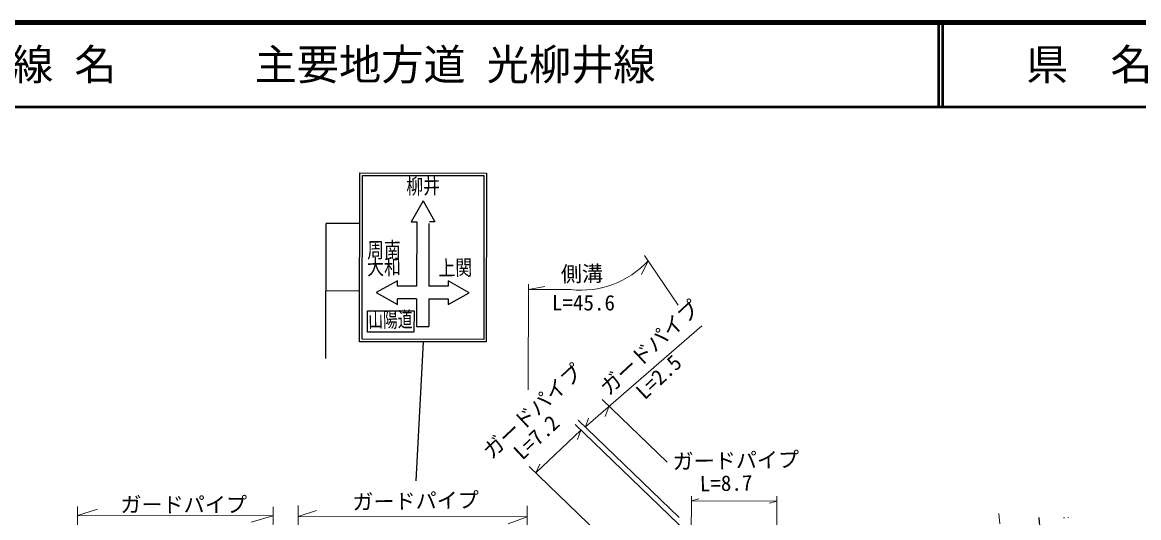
# Model space of a CAD drawing. Units: millimetres, scale not verified. Extents: x 40000 to 680000, y 20000 to 380000.
# Drawn here: x 189210 to 321477, y 321331 to 380000 of the extents above; entities that cross this region are included whole.
import ezdxf
from ezdxf.enums import TextEntityAlignment as Align

# ---------------------------------------------------------------- set-up
doc = ezdxf.new("R2010")
doc.units = ezdxf.units.MM
doc.header["$LTSCALE"] = 1000
doc.linetypes.add('CHAIN', pattern=[18.5, 12, -1.5, 3.5, -1.5])
for name, color, linetype, lineweight in [('M-BGD', 7, 'Continuous', 25), ('M-BMK', 2, 'CHAIN', 13), ('M-STR-HTXT', 7, 'Continuous', 13), ('M-STR-STRC', 7, 'Continuous', 25), ('M-TTL', 2, 'Continuous', 140), ('M-TTL-LINE', 7, 'Continuous', 50)]:
    doc.layers.add(name, color=color, linetype=linetype, lineweight=lineweight)
doc.layers.add('M-TTL-TXT', color=7, linetype='Continuous')
doc.styles.add('ＭＳ ゴシック', font='')
doc.styles.get('ＭＳ ゴシック').set_extended_font_data('MS Gothic')

msp = doc.modelspace()

# ---------------------------------------------------------------- linework, layer by layer
at = {"layer": 'M-BGD'}
for p, q in [((310590, 310108), (309706, 321334)), ((312664, 321290), (312660, 321339)), ((313162, 321327), (313161, 321340))]:
    msp.add_line(p, q, dxfattribs=at)
at = {"layer": 'M-BMK'}
msp.add_line((305020, 320598), (304917, 321813), dxfattribs=at)
at = {"layer": 'M-STR-HTXT'}
for p, q in [((266906, 346487), (262935, 352390)), ((263362, 351759), (262576, 350144)), ((249144, 336473), (249167, 348993)), ((249166, 348356), (251111, 348696)), ((249166, 348356), (254179, 348346)), ((255920, 332070), (269715, 344038)), ((265594, 327912), (257894, 335318)), ((258717, 334446), (258286, 333316)), ((283333, 304820), (254701, 332359)), ((267052, 321363), (255079, 332878)), ((255920, 332070), (256295, 333116)), ((250041, 326632), (255388, 331699)), ((255388, 331699), (255000, 330572)), ((278583, 299180), (249248, 327396)), ((250041, 326632), (250508, 327682)), ((221891, 311958), (221911, 322777)), ((268469, 319041), (268478, 323892)), ((268477, 323315), (269350, 323543)), ((268477, 323315), (278605, 323296)), ((278605, 323296), (277746, 323032)), ((278597, 319022), (278606, 323873)), ((195719, 311722), (195739, 322664)), ((195737, 321591), (198100, 322338)), ((195737, 321591), (218909, 321549)), ((218909, 321549), (216333, 320803)), ((218891, 311680), (218911, 322622)), ((221909, 321469), (224050, 322179)), ((221909, 321469), (249017, 321420)), ((249017, 321420), (246756, 320592)), ((249000, 311908), (249019, 322728))]:
    msp.add_line(p, q, dxfattribs=at)
msp.add_arc((255403, 359115), 10838, 263.51807, 317.25719, dxfattribs=at)
at = {"layer": 'M-STR-STRC'}
for p, q in [((229170, 342173), (229206, 362173)), ((229206, 362173), (244207, 362146)), ((229470, 342472), (229506, 361873)), ((229506, 361873), (243906, 361847)), ((243906, 361847), (243871, 342446)), ((244207, 362146), (244170, 342145)), ((236700, 358860), (235296, 356362)), ((236700, 358860), (238096, 356357)), ((225166, 340180), (225195, 356181)), ((229195, 356173), (225195, 356181)), ((235296, 356362), (235946, 356361)), ((235946, 356361), (235932, 348742)), ((237386, 356159), (237372, 348739)), ((238096, 356357), (237446, 356358)), ((233653, 349396), (231151, 348000)), ((233652, 348746), (233653, 349396)), ((239653, 349385), (239652, 348735)), ((242151, 347980), (239653, 349385)), ((229181, 348173), (225181, 348180)), ((231151, 348000), (233648, 346596)), ((235932, 348742), (233652, 348746)), ((239652, 348735), (237372, 348739)), ((239648, 346585), (242151, 347980)), ((233648, 346596), (233649, 347246)), ((235929, 347242), (233649, 347246)), ((235929, 347242), (235923, 343991)), ((237369, 347239), (237363, 343989)), ((237369, 347239), (239649, 347235)), ((239649, 347235), (239648, 346585)), ((230088, 343301), (230093, 345841)), ((230093, 345841), (235619, 345830)), ((235619, 345830), (235615, 343291)), ((235923, 343991), (237363, 343989)), ((235615, 343291), (230088, 343301)), ((244170, 342145), (229170, 342173)), ((243871, 342446), (229470, 342472)), ((235890, 325675), (236737, 342159))]:
    msp.add_line(p, q, dxfattribs=at)
at = {"layer": 'M-TTL'}
msp.add_line((680000, 380000), (40000, 380000), dxfattribs=at)
at = {"layer": 'M-TTL-LINE'}
for p, q in [((297750, 380000), (297750, 370000)), ((298250, 380000), (298250, 370000)), ((40000, 370000), (680000, 370000))]:
    msp.add_line(p, q, dxfattribs=at)

# ---------------------------------------------------------------- texts
at = {"layer": 'M-STR-HTXT', "style": 'ＭＳ ゴシック'}
for s, rotation, p in [('側溝', 1, (253040, 348708)), ('ガードパイプ', 43, (259048, 335291)), ('L=2.5', 43, (263327, 334800)), ('ガードパイプ', 43, (245169, 327747)), ('L=7.2', 43, (248826, 327655)), ('ガードパイプ', 1, (266273, 326513)), ('L=8.7', 1, (269502, 323896)), ('ガードパイプ', 1, (228335, 321717))]:
    msp.add_text(s, height=1833, rotation=rotation, dxfattribs=at).set_placement(p, align=Align.BOTTOM_LEFT)
for s, p in [('L=45.6', (251949, 345323)), ('ガードパイプ', (200827, 321416))]:
    msp.add_text(s, height=1833, dxfattribs=at).set_placement(p, align=Align.BOTTOM_LEFT)
at = {"layer": 'M-STR-STRC', "style": 'ＭＳ ゴシック'}
for s, width, p in [('柳井', 0.8, (234723, 359107)), ('周南', 0.8, (230088, 351544)), ('大和', 0.8, (230088, 349531)), ('上関', 0.8, (238533, 349437)), ('山陽道', 0.7, (230218, 343284))]:
    msp.add_text(s, height=1833, rotation=1, dxfattribs=dict(at, width=width)).set_placement(p, align=Align.BOTTOM_LEFT)
at = {"layer": 'M-TTL-TXT', "style": 'ＭＳ ゴシック'}
for s, p in [('路 線 名', (180380, 375000)), ('主要地方道 光柳井線', (216734, 375000))]:
    msp.add_text(s, height=3666, dxfattribs=at).set_placement(p, align=Align.MIDDLE_LEFT)
msp.add_text('県\u3000名', height=3666, dxfattribs=at).set_placement((315625, 375000), align=Align.MIDDLE_CENTER)

doc.saveas('drawing.dxf')
